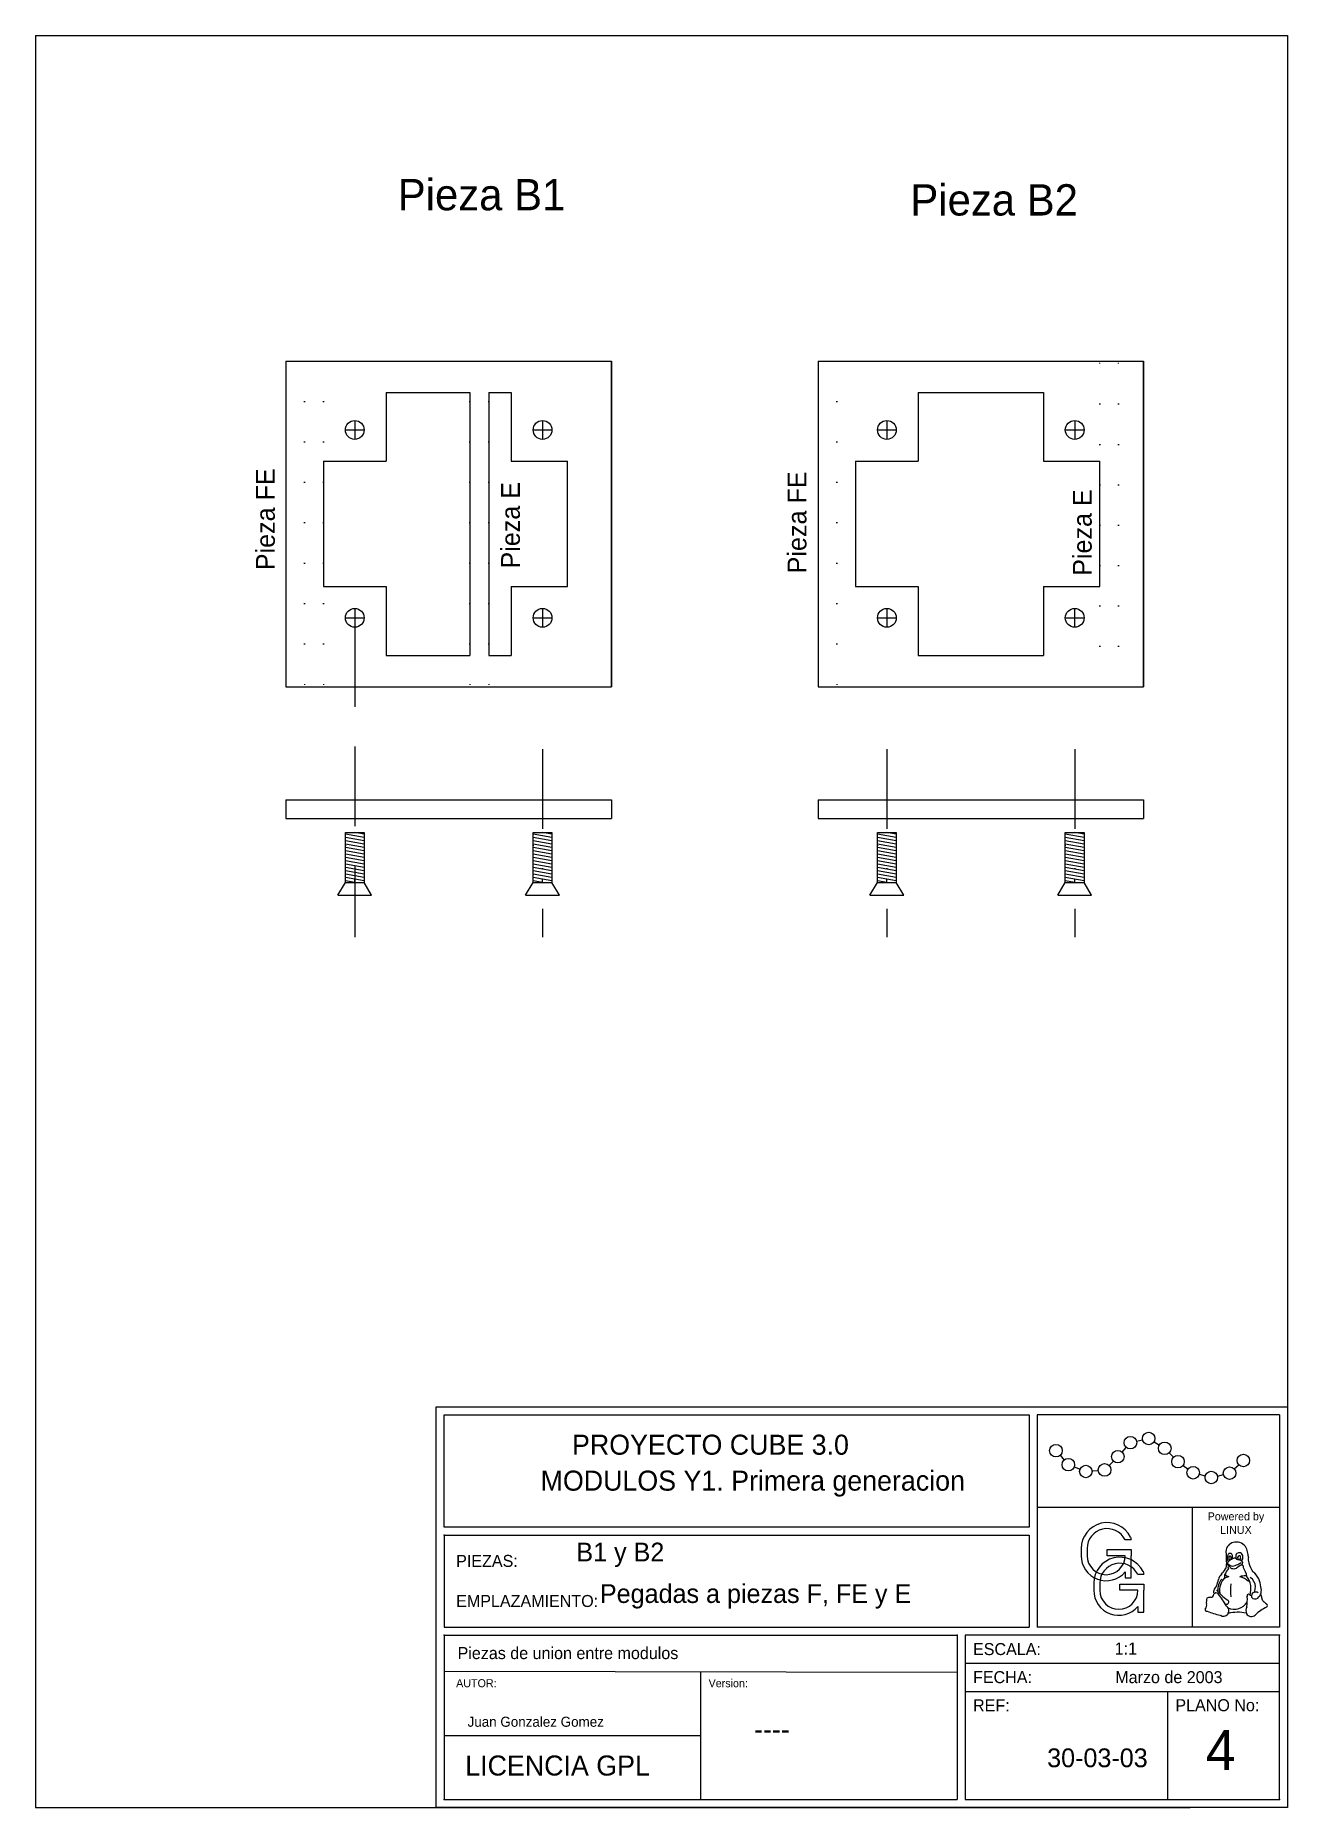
# Model space of a CAD drawing. Header units: millimetres. Extents: x 0 to 200, y 0 to 283.
import ezdxf

# ---------------------------------------------------------------- set-up
doc = ezdxf.new("R2010")
doc.units = ezdxf.units.MM
for name, pattern in [('DASHDOT', [25.4, 12.7, -6.35, 0, -6.35]), ('DASHED', [19.05, 12.7, -6.35]), ('DOT', [6.35, 0, -6.35])]:
    doc.linetypes.add(name, pattern=pattern)
doc.layers.get('0').update_dxf_attribs({"linetype": 'CONTINUOUS'})
doc.layers.add('piezas', color=8, linetype='CONTINUOUS')

msp = doc.modelspace()

# ---------------------------------------------------------------- linework, layer by layer
at = {"color": 0, "linetype": 'CONTINUOUS', "lineweight": 0}
for p, q in [((0, 283), (200, 283)), ((0, 283), (0, 0)), ((200, 283), (200, 0)), ((40, 231), (40, 179)), ((40, 231), (40, 179)), ((40, 231), (92, 231)), ((92, 179), (92, 231)), ((92, 231), (92, 179)), ((125, 231), (125, 179)), ((125, 231), (125, 179)), ((125, 231), (177, 231)), ((177, 179), (177, 231)), ((177, 231), (177, 179)), ((56, 226), (56, 215)), ((56, 226), (56, 215)), ((56, 226), (69.4, 226)), ((69.4, 226), (69.4, 184)), ((72.4, 226), (72.4, 184)), ((72.4, 226), (76, 226)), ((76, 226), (76, 215)), ((141, 226), (141, 215)), ((141, 226), (161, 226)), ((161, 226), (161, 215)), ((51, 221.5), (51, 218.5)), ((81, 221.5), (81, 218.5)), ((136, 221.5), (136, 218.5)), ((166, 221.5), (166, 218.5)), ((49.5, 220), (52.5, 220)), ((79.5, 220), (82.5, 220)), ((134.5, 220), (137.5, 220)), ((164.5, 220), (167.5, 220)), ((46, 215), (46, 195)), ((46, 215), (56, 215)), ((76, 215), (85, 215)), ((85, 195), (85, 215)), ((131, 215), (131, 195)), ((131, 215), (141, 215)), ((161, 215), (170, 215)), ((170, 195), (170, 215)), ((46, 195), (56, 195)), ((56, 195), (56, 184)), ((76, 195), (85, 195)), ((76, 195), (76, 184)), ((131, 195), (141, 195)), ((141, 195), (141, 184)), ((161, 195), (170, 195)), ((161, 195), (161, 184)), ((49.5, 190), (52.5, 190)), ((51, 191.5), (51, 188.5)), ((79.5, 190), (82.5, 190)), ((81, 191.5), (81, 188.5)), ((134.5, 190), (137.5, 190)), ((136, 191.5), (136, 188.5)), ((164.5, 190), (167.5, 190)), ((166, 188.5), (166, 191.5)), ((56, 184), (69.4, 184)), ((72.4, 184), (76, 184)), ((141, 184), (161, 184)), ((40, 179), (92, 179)), ((125, 179), (177, 179)), ((40, 160.925979), (92, 160.925979)), ((40, 160.925979), (40, 157.925979)), ((92, 160.925979), (92, 157.925979)), ((125, 160.925979), (125, 157.925979)), ((125, 160.925979), (177, 160.925979)), ((177, 160.925979), (177, 157.925979)), ((40, 157.925979), (92, 157.925979)), ((49.5, 147.705205), (49.5, 155.705205)), ((49.5, 155.705205), (52.5, 155.705205)), ((52.5, 155.438538), (51, 155.705205)), ((52.5, 155.705205), (52.5, 147.705205)), ((79.5, 147.705205), (79.5, 155.705205)), ((79.5, 155.705205), (82.5, 155.705205)), ((82.5, 155.438538), (81, 155.705205)), ((82.5, 155.705205), (82.5, 147.705205)), ((125, 157.925979), (177, 157.925979)), ((134.5, 147.705205), (134.5, 155.705205)), ((134.5, 155.705205), (137.5, 155.705205)), ((137.5, 155.438538), (136, 155.705205)), ((137.5, 155.705205), (137.5, 147.705205)), ((164.5, 147.705205), (164.5, 155.705205)), ((164.5, 155.705205), (167.5, 155.705205)), ((167.5, 155.438538), (166, 155.705205)), ((167.5, 155.705205), (167.5, 147.705205)), ((52.5, 154.905205), (49.5, 155.438538)), ((52.5, 154.371871), (49.5, 154.905205)), ((52.5, 153.838538), (49.5, 154.371871)), ((52.5, 153.305205), (49.5, 153.838538)), ((52.5, 152.771871), (49.5, 153.305205)), ((82.5, 154.905205), (79.5, 155.438538)), ((82.5, 154.371871), (79.5, 154.905205)), ((82.5, 153.838538), (79.5, 154.371871)), ((82.5, 153.305205), (79.5, 153.838538)), ((82.5, 152.771871), (79.5, 153.305205)), ((137.5, 154.905205), (134.5, 155.438538)), ((137.5, 154.371871), (134.5, 154.905205)), ((137.5, 153.838538), (134.5, 154.371871)), ((137.5, 153.305205), (134.5, 153.838538)), ((137.5, 152.771871), (134.5, 153.305205)), ((167.5, 154.905205), (164.5, 155.438538)), ((167.5, 154.371871), (164.5, 154.905205)), ((167.5, 153.838538), (164.5, 154.371871)), ((167.5, 153.305205), (164.5, 153.838538)), ((167.5, 152.771871), (164.5, 153.305205)), ((52.5, 152.238538), (49.5, 152.771871)), ((52.5, 151.705205), (49.5, 152.238538)), ((52.5, 151.171871), (49.5, 151.705205)), ((52.5, 150.638538), (49.5, 151.171871)), ((52.5, 150.105205), (49.5, 150.638538)), ((52.5, 149.571871), (49.5, 150.105205)), ((82.5, 152.238538), (79.5, 152.771871)), ((82.5, 151.705205), (79.5, 152.238538)), ((82.5, 151.171871), (79.5, 151.705205)), ((82.5, 150.638538), (79.5, 151.171871)), ((82.5, 150.105205), (79.5, 150.638538)), ((82.5, 149.571871), (79.5, 150.105205)), ((137.5, 152.238538), (134.5, 152.771871)), ((137.5, 151.705205), (134.5, 152.238538)), ((137.5, 151.171871), (134.5, 151.705205)), ((137.5, 150.638538), (134.5, 151.171871)), ((137.5, 150.105205), (134.5, 150.638538)), ((137.5, 149.571871), (134.5, 150.105205)), ((167.5, 152.238538), (164.5, 152.771871)), ((167.5, 151.705205), (164.5, 152.238538)), ((167.5, 151.171871), (164.5, 151.705205)), ((167.5, 150.638538), (164.5, 151.171871)), ((167.5, 150.105205), (164.5, 150.638538)), ((167.5, 149.571871), (164.5, 150.105205)), ((48.3, 145.705205), (49.5, 147.705205)), ((52.5, 149.038538), (49.5, 149.571871)), ((52.5, 148.505205), (49.5, 149.038538)), ((52.5, 147.971871), (49.5, 148.505205)), ((51, 147.705205), (49.5, 147.971871)), ((49.5, 147.705205), (52.5, 147.705205)), ((51, 147.705205), (51, 148.238538)), ((53.7, 145.705205), (52.5, 147.705205)), ((78.3, 145.705205), (79.5, 147.705205)), ((82.5, 149.038538), (79.5, 149.571871)), ((82.5, 148.505205), (79.5, 149.038538)), ((82.5, 147.971871), (79.5, 148.505205)), ((81, 147.705205), (79.5, 147.971871)), ((79.5, 147.705205), (82.5, 147.705205)), ((81, 147.705205), (81, 148.238538)), ((83.7, 145.705205), (82.5, 147.705205)), ((133.3, 145.705205), (134.5, 147.705205)), ((137.5, 149.038538), (134.5, 149.571871)), ((137.5, 148.505205), (134.5, 149.038538)), ((137.5, 147.971871), (134.5, 148.505205)), ((136, 147.705205), (134.5, 147.971871)), ((134.5, 147.705205), (137.5, 147.705205)), ((136, 147.705205), (136, 148.238538)), ((138.7, 145.705205), (137.5, 147.705205)), ((163.3, 145.705205), (164.5, 147.705205)), ((167.5, 149.038538), (164.5, 149.571871)), ((167.5, 148.505205), (164.5, 149.038538)), ((167.5, 147.971871), (164.5, 148.505205)), ((166, 147.705205), (164.5, 147.971871)), ((164.5, 147.705205), (167.5, 147.705205)), ((166, 147.705205), (166, 148.238538)), ((168.7, 145.705205), (167.5, 147.705205)), ((48.3, 145.705205), (53.7, 145.705205)), ((78.3, 145.705205), (83.7, 145.705205)), ((133.3, 145.705205), (138.7, 145.705205)), ((163.3, 145.705205), (168.7, 145.705205)), ((64, 63.999992), (200, 63.999992)), ((64, 0), (64, 63.999992)), ((65.28, 62.719992), (158.719992, 62.719992)), ((65.28, 44.8), (65.28, 62.719992)), ((158.719992, 62.719992), (158.719992, 44.8)), ((198.719992, 62.719992), (159.999992, 62.719992)), ((159.999992, 62.719992), (159.999992, 28.8)), ((198.719992, 62.719992), (198.719992, 28.8)), ((200, 63.999992), (200, 0)), ((173.564286, 56.781127), (174.23272, 57.524899)), ((175.87583, 58.492288), (176.850507, 58.715905)), ((178.678211, 58.417655), (179.531237, 57.895788)), ((181.08802, 56.663479), (181.791777, 55.953038)), ((163.661035, 56.249645), (164.32207, 55.49929)), ((165.91611, 54.389072), (166.849115, 54.029209)), ((168.778656, 53.752511), (169.775192, 53.835677)), ((171.479769, 54.625014), (172.187811, 55.331184)), ((183.301693, 54.650898), (184.107853, 54.0592)), ((191.473901, 54.070488), (192.210067, 54.747288)), ((185.881587, 53.214917), (186.849162, 52.962333)), ((188.790402, 52.937728), (189.764068, 53.165708)), ((159.999992, 47.9874), (198.719992, 47.9874)), ((184.75208, 47.9874), (184.75208, 28.799992)), ((184.75208, 47.9874), (198.719992, 47.9874)), ((65.279992, 43.52), (65.279992, 28.8)), ((158.719992, 44.8), (65.28, 44.8)), ((65.28, 43.52), (158.719992, 43.52)), ((158.719992, 43.52), (158.719992, 28.8)), ((174.060613, 42.785907), (175.020621, 42.785907)), ((174.901433, 43.206315), (175.020621, 42.785907)), ((167.020621, 41.345911), (167.020621, 40.225907)), ((167.980621, 41.345911), (167.980621, 40.225907)), ((171.180621, 40.225907), (171.180621, 41.185907)), ((171.180621, 41.185907), (175.020621, 41.185907)), ((174.060613, 40.225907), (171.180621, 40.225907)), ((175.020621, 41.185907), (175.020621, 40.225907)), ((175.020621, 36.705907), (175.020621, 40.225907)), ((174.060625, 37.626215), (174.060613, 36.705907)), ((176.085297, 37.259415), (177.045305, 37.259415)), ((176.926117, 37.679827), (177.045305, 37.259415)), ((169.045305, 35.819419), (169.045305, 34.699419)), ((170.005305, 35.819419), (170.005305, 34.699419)), ((173.205305, 34.699419), (173.205305, 35.659415)), ((173.205305, 35.659415), (177.045305, 35.659415)), ((176.085297, 34.699419), (173.205305, 34.699419)), ((174.060613, 36.705907), (175.020621, 36.705907)), ((177.045305, 35.659415), (177.045305, 34.699419)), ((177.045305, 31.179419), (177.045305, 34.699419)), ((176.085309, 32.099723), (176.085297, 31.179419)), ((176.085297, 31.179419), (177.045305, 31.179419)), ((65.279992, 28.8), (158.719992, 28.8)), ((198.719992, 28.799992), (159.999992, 28.799992)), ((65.28, 27.52), (147.199992, 27.52)), ((65.28, 27.52), (65.28, 1.28)), ((147.2, 27.52), (147.2, 1.28)), ((148.479992, 27.52), (148.479992, 1.28)), ((198.719992, 27.52), (148.479992, 27.52)), ((198.719992, 1.28), (198.719992, 27.52)), ((148.479992, 23.04), (198.719992, 23.04)), ((65.28, 21.76), (147.2, 21.612568)), ((106.24, 21.68628), (106.24, 1.28)), ((148.479992, 18.56), (198.719992, 18.56)), ((180.799984, 18.56), (180.799984, 1.28)), ((65.28, 11.48314), (106.24, 11.48314)), ((65.28, 11.48314), (106.24, 11.48314)), ((0, 0), (184.426151, 0)), ((200, 0), (64, 0)), ((65.28, 1.28), (147.199992, 1.28)), ((148.479992, 1.28), (198.719992, 1.28))]:
    msp.add_line(p, q, dxfattribs=at)
at = {"color": 9, "linetype": 'DASHED', "lineweight": 0}
msp.add_line((51, 188.5), (51, 139), dxfattribs=at)
at = {"color": 9, "linetype": 'DASHDOT', "lineweight": 0}
for p, q in [((81, 169), (81, 139)), ((136, 169), (136, 139)), ((166, 169), (166, 139))]:
    msp.add_line(p, q, dxfattribs=at)
at = {"color": 0, "linetype": 'DOT', "lineweight": 0}
for p, q in [((46, 160.925979), (46, 157.925979)), ((49.5, 160.925979), (49.5, 157.925979)), ((52.5, 160.925979), (52.5, 157.925979)), ((56, 160.925979), (56, 157.925979)), ((69.4, 160.925979), (69.4, 157.925979)), ((72.4, 160.925979), (72.4, 157.925979)), ((76, 160.925979), (76, 157.925979)), ((79.5, 160.925979), (79.5, 157.925979)), ((82.5, 160.925979), (82.5, 157.925979)), ((85, 160.925979), (85, 157.925979)), ((131, 160.925979), (131, 157.925979)), ((134.5, 160.925979), (134.5, 157.925979)), ((137.5, 160.925979), (137.5, 157.925979)), ((141, 160.925979), (141, 157.925979)), ((161, 160.925979), (161, 157.925979)), ((164.5, 160.925979), (164.5, 157.925979)), ((167.5, 160.925979), (167.5, 157.925979)), ((49.5, 153.705205), (49.5, 150.705205)), ((52.5, 153.705205), (52.5, 150.705205)), ((79.5, 153.705205), (79.5, 150.705205)), ((82.5, 153.705205), (82.5, 150.705205)), ((134.5, 153.705205), (134.5, 150.705205)), ((137.5, 153.705205), (137.5, 150.705205)), ((164.5, 153.705205), (164.5, 150.705205)), ((167.5, 153.705205), (167.5, 150.705205)), ((49.5, 150.705205), (49.5, 147.705205)), ((52.5, 150.705205), (52.5, 147.705205)), ((79.5, 150.705205), (79.5, 147.705205)), ((82.5, 150.705205), (82.5, 147.705205)), ((134.5, 150.705205), (134.5, 147.705205)), ((137.5, 150.705205), (137.5, 147.705205)), ((164.5, 150.705205), (164.5, 147.705205)), ((167.5, 150.705205), (167.5, 147.705205))]:
    msp.add_line(p, q, dxfattribs=at)
at = {"color": 0, "linetype": 'CONTINUOUS', "lineweight": 0}
for centre, radius in [((51, 220), 1.5), ((81, 220), 1.5), ((136, 220), 1.5), ((166, 220), 1.5), ((51, 190), 1.5), ((81, 190), 1.5), ((136, 190), 1.5), ((166, 190), 1.5), ((177.825184, 58.939523), 1), ((163, 57), 1), ((172.895853, 56.037355), 1), ((174.901153, 58.26867), 1), ((180.384264, 57.37392), 1), ((164.983105, 54.748935), 1), ((167.78212, 53.669345), 1), ((170.771728, 53.918843), 1), ((182.495534, 55.242597), 1), ((184.914012, 53.467501), 1), ((190.737734, 53.393687), 1), ((192.946234, 55.424089), 1), ((187.816737, 52.709748), 1)]:
    msp.add_circle(centre, radius, dxfattribs=at)
for centre, radius, start, end in [((171.180621, 41.345911), 4.16, 26.565052, 180), ((171.180621, 41.345911), 3.2, 26.565052, 180), ((171.020621, 40.225907), 4, 180, 319.464203), ((171.020621, 40.225907), 3.040004, 180, 0), ((173.205305, 35.819419), 4.16, 26.565052, 180), ((779.1766, 63.96552), 589.47124, 182.241974, 182.432632), ((191.727416, 40.827368), 1.572752, 105.141426, 177.151825), ((191.628856, 39.888184), 1.255, 156.653992, 208.87178), ((190.818832, 40.218848), 0.380648, 7.042039, 154.03331), ((191.076608, 39.86552), 0.481664, 150.122559, 232.263321), ((191.586608, 38.39552), 1.354176, 110.308441, 135.823502), ((190.763016, 40.04568), 0.12, 63.315994, 150.122559), ((190.659768, 39.840256), 0.349912, 344.291351, 63.315994), ((190.2794, 39.865488), 0.727176, 337.953156, 350.503693), ((190.376608, 40.12552), 0.831864, 324.260376, 9.688787), ((191.476608, 39.34552), 0.481664, 30.362411, 138.366455), ((191.787784, 40.46724), 1.936472, 39.750774, 104.082336), ((192.282656, 40.138544), 0.567008, 70.849289, 190.29921), ((192.742456, 40.21428), 1.032968, 188.835068, 217.230103), ((192.376608, 39.86552), 0.360552, 103.180428, 235.625168), ((192.136608, 39.90552), 0.388328, 291.832794, 46.369446), ((192.32176, 40.099736), 0.12, 46.369446, 103.180428), ((192.105, 39.989392), 0.77536, 311.96637, 62.028458), ((189.918544, 39.844224), 3.8394, 1.511741, 28.998495), ((195.194112, 39.593016), 1.480088, 166.221954, 199.230667), ((173.205305, 35.819419), 3.2, 26.565052, 180), ((190.85328, 35.898848), 1.968432, 136.02916, 164.481079), ((185.836608, 40.672184), 4.956344, 316.580536, 328.811554), ((192.656608, 31.78552), 5.51888, 111.917084, 121.21302), ((190.356608, 37.00552), 0.444072, 144.162354, 215.837646), ((194.19756, 35.338848), 4.621696, 141.980042, 155.362579), ((189.211608, 38.70552), 1.05272, 325.253204, 13.178191), ((190.55556, 37.421304), 0.517424, 202.234314, 274.55069), ((190.789944, 38.984568), 0.395264, 116.205345, 233.820374), ((191.751152, 40.230976), 1.810208, 225.244156, 244.809341), ((190.876608, 38.42552), 0.4, 143.130096, 216.869904), ((188.776608, 36.64552), 2.69236, 38.746292, 48.61388), ((191.188416, 38.580944), 0.4, 218.746292, 251.565079), ((191.031752, 38.701504), 0.12, 244.809341, 261.619019), ((191.196608, 39.82052), 1.251088, 261.619019, 300.32196), ((191.416608, 39.26552), 1.121608, 251.565079, 291.991119), ((191.888816, 38.636992), 0.12, 110.92012, 120.32196), ((194.236272, 35.288488), 3.792696, 114.49633, 129.250107), ((190.58804, 42.0398), 3.52296, 290.920135, 304.759796), ((191.923664, 38.125112), 1.464208, 62.638962, 91.23098), ((193.420608, 33.44152), 3.585512, 91.662132, 107.262512), ((191.785576, 34.144136), 2.780648, 44.859322, 78.149399), ((192.442328, 39.062664), 0.394296, 308.966309, 66.964958), ((192.614816, 38.849392), 0.12, 294.032593, 308.966309), ((192.696608, 38.42552), 0.28636, 335.224854, 77.905243), ((189.514384, 36.116632), 4.079232, 11.150778, 32.452042), ((190.9064, 34.959984), 3.255504, 341.889526, 36.699142), ((197.97332, 40.197296), 4.317048, 194.64917, 215.906265), ((192.360608, 34.98952), 3.411512, 27.135887, 51.665436), ((173.045305, 34.699419), 4, 180, 319.464203), ((173.045305, 34.699419), 3.040004, 180, 0), ((187.745184, 34.068376), 0.49144, 261.565582, 359.666901), ((188.629944, 34.46552), 0.477264, 155.224854, 224.077087), ((190.846608, 33.54052), 2.878912, 140.143463, 156.997406), ((188.59012, 33.855904), 0.410976, 37.398586, 149.334335), ((197.493912, 42.352936), 11.649792, 220.509583, 232.218262), ((185.116608, 37.037824), 3.888512, 334.85437, 350.940155), ((191.384432, 34.776824), 2.54784, 138.486633, 185.200317), ((181.636608, 27.86552), 9.588328, 26.778839, 40.601295), ((192.126608, 34.63552), 2.998168, 135.270264, 187.859848), ((199.633448, 34.514992), 8.758136, 172.187378, 185.56601), ((193.776608, 33.80552), 0.260768, 57.528809, 212.471191), ((194.330512, 34.389872), 0.551432, 221.3573, 258.974304), ((192.976608, 35.16552), 1.902632, 3.012788, 56.142891), ((194.889632, 33.746008), 0.672456, 50.583836, 193.807632), ((191.311608, 35.613016), 3.581896, 339.926117, 354.432648), ((194.147664, 34.744072), 1.679432, 310.421143, 16.658829), ((190.736608, 34.56552), 5.0632, 7.489953, 23.020285), ((195.406608, 33.59552), 0.487648, 344.538788, 58.775948), ((187.110896, 31.62552), 0.283704, 166.12233, 279.272614), ((186.266176, 32.277688), 0.815656, 314.263245, 19.168976), ((189.056608, 32.80552), 2.036664, 162.276764, 187.334381), ((187.7724, 32.163416), 1.422312, 94.003441, 117.456375), ((192.744304, 45.80552), 15.502064, 248.872269, 256.922272), ((190.213824, 33.942784), 1.48084, 263.500458, 273.980042), ((189.740416, 31.420752), 0.890488, 321.426331, 59.183372), ((190.2644, 32.809768), 0.348184, 278.624359, 74.6427), ((191.476984, 33.883256), 2.217736, 243.687195, 288.934387), ((191.996608, 25.00052), 6.18552, 76.918594, 103.712036), ((191.265496, 34.476632), 2.84764, 289.085358, 323.568298), ((194.947312, 31.45228), 1.593432, 157.365326, 198.543854), ((187.916608, 33.14552), 5.66392, 349.007477, 5.267697), ((194.798072, 34.037712), 0.72092, 218.847504, 307.466949), ((197.681608, 28.058016), 3.913656, 119.463425, 136.630661), ((198.21292, 28.313296), 3.99624, 113.231583, 127.926872), ((196.809112, 33.58052), 0.939568, 187.030472, 222.519806), ((198.026608, 34.89052), 2.726008, 225.520187, 239.342636), ((196.491608, 32.26552), 0.31532, 297.377716, 62.622295), ((189.7728, 31.393136), 0.847952, 234.185532, 321.521088), ((194.219416, 31.425168), 0.918072, 211.49704, 312.242767)]:
    msp.add_arc(centre, radius, start, end, dxfattribs=at)
for p in [(65.28, 43.52), (65.28, 27.52), (147.199992, 27.52), (198.719992, 27.52), (65.28, 1.28), (198.719992, 1.28)]:
    msp.add_point(p, dxfattribs=at)
at = {"layer": 'piezas', "color": 8, "linetype": 'DOT', "lineweight": 0}
for p, q in [((43, 231), (43, 179)), ((46, 231), (46, 179)), ((69.4, 231), (69.4, 179)), ((72.4, 231), (72.4, 179)), ((128, 231), (128, 179)), ((170, 179), (170, 231)), ((173, 179), (173, 231))]:
    msp.add_line(p, q, dxfattribs=at)

# ---------------------------------------------------------------- texts
at = {"color": 7, "linetype": 'CONTINUOUS', "lineweight": 0, "width": 100, "attachment_point": 7}
for s, insert, char_height in [('Pieza\\~B1', (57.876257, 255.006327), 5), ('Pieza\\~B2', (139.755115, 254.167977), 5), ('Pegadas\\~a\\~piezas\\~F,\\~FE\\~y\\~E', (90.163687, 31.768742), 3)]:
    msp.add_mtext(s, dxfattribs=dict(at, insert=insert, char_height=char_height))
at = {"color": 0, "linetype": 'CONTINUOUS', "lineweight": 0, "width": 100}
for s, insert, char_height, attachment_point in [('PROYECTO\\~CUBE\\~3.0', (85.70666, 56.302818), 3.2, 7), ('MODULOS\\~Y1.\\~Primera\\~generacion', (80.691522, 49.643391), 3.2, 7), ('Powered\\~by', (191.755656, 45.47916), 1.28, 8), ('LINUX', (191.755656, 43.68716), 1.28, 8), ('EMPLAZAMIENTO:', (67.2, 32), 1.92, 7), ('Piezas\\~de\\~union\\~entre\\~modulos', (67.42836, 23.68), 1.92, 7), ('ESCALA:', (149.76, 24.32), 1.92, 7), ('1:1', (172.38008, 24.435942), 1.92, 7), ('AUTOR:', (67.2, 19.2), 1.28, 7), ('Version:', (107.52, 19.2), 1.28, 7), ('FECHA:', (149.76, 19.84), 1.92, 7), ('Marzo\\~de\\~2003', (172.479992, 19.84), 1.92, 7), ('REF:', (149.76, 15.36), 1.92, 7), ('PLANO\\~No:', (182.079992, 15.36), 1.92, 7), ('Juan\\~Gonzalez\\~Gomez', (69.030678, 12.877751), 1.6, 7), ('----', (114.790072, 10.915985), 3.2, 7), ('4', (186.944109, 5.985221), 6.4, 7), ('LICENCIA\\~GPL', (68.656905, 5.064487), 3.2, 7)]:
    msp.add_mtext(s, dxfattribs=dict(at, insert=insert, char_height=char_height, attachment_point=attachment_point))
at = {"layer": 'piezas', "color": 8, "linetype": 'DASHDOT', "lineweight": 0, "insert": (38.279628, 197.597539), "char_height": 3, "width": 100, "attachment_point": 7, "rotation": 90}
msp.add_mtext('Pieza\\~FE', dxfattribs=at)
at = {"layer": 'piezas', "color": 8, "linetype": 'CONTINUOUS', "lineweight": 0, "insert": (123.191637, 197.098505), "char_height": 3, "width": 100, "attachment_point": 7, "rotation": 90}
msp.add_mtext('Pieza\\~FE', dxfattribs=at)
at = {"layer": 'piezas', "insert": (74.379882, 197.86499), "char_height": 3, "width": 100, "attachment_point": 1, "rotation": 90}
msp.add_mtext('Pieza\\~E', dxfattribs=at)
at = {"layer": 'piezas', "color": 8, "linetype": 'DOT', "lineweight": 0, "insert": (168.757109, 196.701347), "char_height": 3, "width": 100, "attachment_point": 7, "rotation": 90}
msp.add_mtext('Pieza\\~E', dxfattribs=at)
at = {"layer": 'piezas', "color": 7, "linetype": 'DOT', "lineweight": 0, "insert": (67.2, 38.4), "char_height": 1.92, "width": 100, "attachment_point": 7}
msp.add_mtext('PIEZAS:', dxfattribs=at)
at = {"layer": 'piezas', "color": 7, "linetype": 'CONTINUOUS', "lineweight": 0, "char_height": 3, "width": 100, "attachment_point": 7}
for s, insert in [('B1\\~y\\~B2', (86.4, 38.4)), ('30-03-03', (161.599992, 6.4))]:
    msp.add_mtext(s, dxfattribs=dict(at, insert=insert))

doc.saveas('drawing.dxf')
